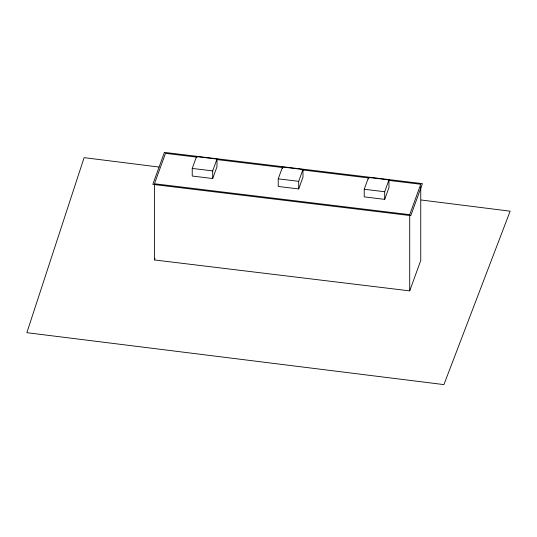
<?xml version="1.0" encoding="UTF-8"?>
<svg xmlns="http://www.w3.org/2000/svg" width="537" height="537" viewBox="0 0 537 537"><rect width="100%" height="100%" fill="white"/><g stroke="black" fill="none" stroke-linecap="round" stroke-linejoin="round"><path stroke-width="0.81" d="M420.753 186.775L420.753 260.472L409.711 290.873L154.455 259.955L155.025 258.398M192.233 168.43L196.529 156.616L216.988 159.093L216.988 166.712L212.692 178.526L192.233 176.049L192.233 168.43L212.692 170.907L216.988 159.093M278.233 178.841L282.522 167.034L302.982 169.511L302.982 177.129L298.693 188.943L278.233 186.467L278.233 178.841L298.693 181.325L302.982 169.511M364.227 189.259L368.523 177.445L388.983 179.922L388.983 187.547L384.687 199.355L364.227 196.878L364.227 189.259L384.687 191.736L388.983 179.922M409.711 290.873L409.711 214.666L420.753 184.265L388.332 180.338M197.099 157.18L165.503 153.354L154.455 183.755L409.711 214.666M217.055 159.596L282.737 167.551M301.861 169.867L369.208 178.022M159.006 167.054L84.114 157.643L26.85 332.685L443.918 384.606L510.15 211.182L421.115 199.992M384.687 191.736L384.687 199.355M368.523 177.445L368.523 178.969M298.693 181.325L298.693 188.943M282.522 167.034L282.522 168.558M212.692 170.907L212.692 178.526M154.455 184.594L154.455 259.955M164.423 152.394L152.797 184.379L410.792 215.626L422.411 183.641L164.423 152.394"/></g></svg>
